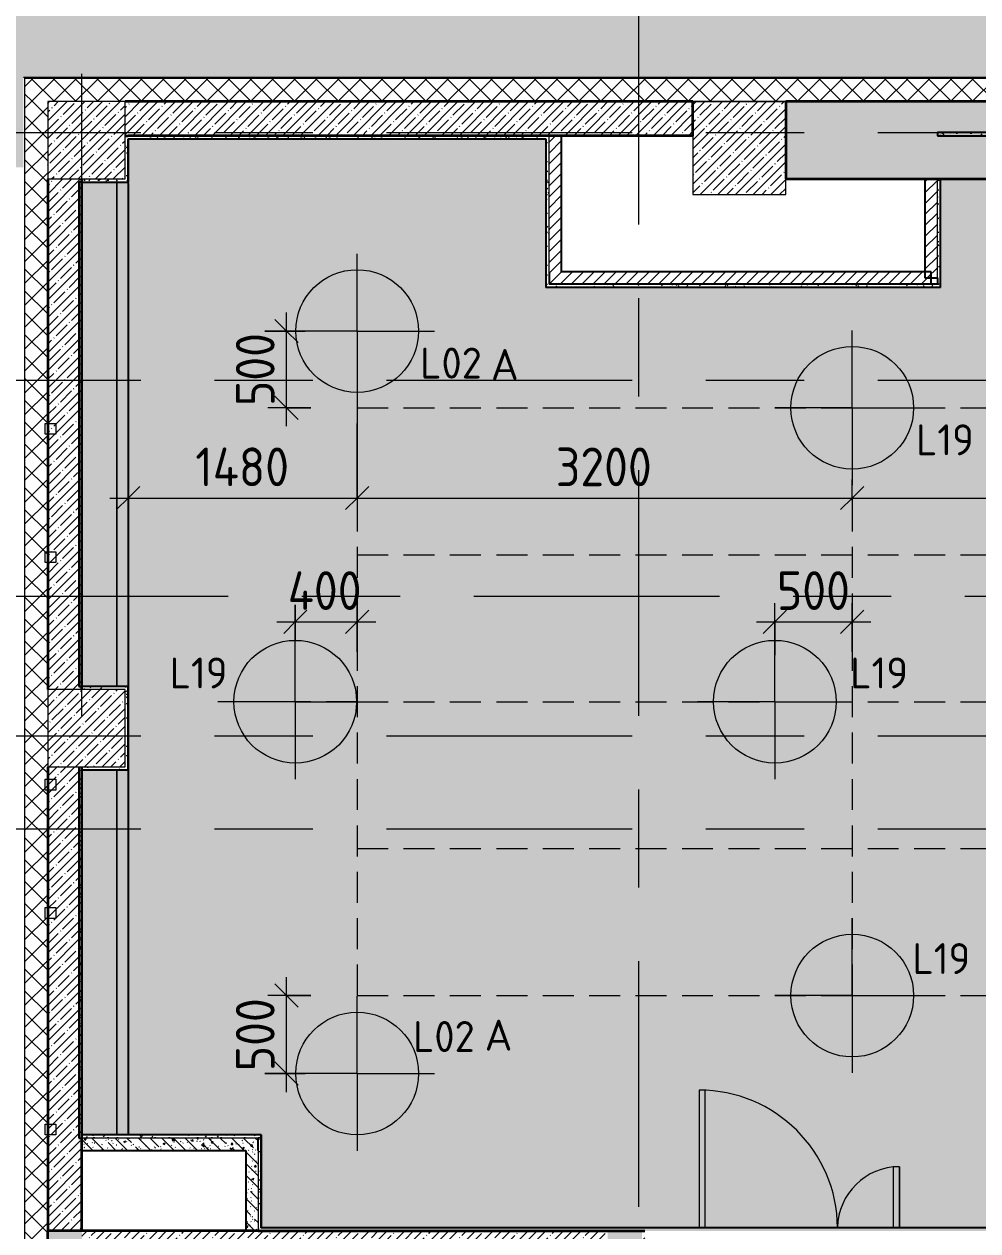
# Model space of a CAD drawing. Header units: millimetres. Extents: x -5524 to 188159, y -8553 to 29000.
# Drawn here: x -263 to 5902, y 7900 to 15701 of the extents above; entities that cross this region are included whole.
import ezdxf

# ---------------------------------------------------------------- set-up
doc = ezdxf.new("R2010")
doc.units = ezdxf.units.MM
doc.linetypes.add('ADSK_Штрих_ш2 п1', pattern=[300, 200, -100])
doc.linetypes.add('Осевая', pattern=[3175, 635, -476.25, 1587.5, -476.25])
for name, color, linetype, lineweight in [('A-ANNO-DIMS', 7, 'Continuous', 9), ('A-ANNO-DIMS-100', 7, 'Continuous', 9), ('A-DETL', 7, 'Continuous', 9), ('A-DETL-1', 7, 'ADSK_Штрих_ш2 п1', 9), ('A-DETL-GENF', 7, 'Continuous', 9), ('A-DOOR', 7, 'Continuous', 9), ('A-GLAZ', 7, 'Continuous', 9), ('A-GLAZ-1', 7, 'Continuous', 13), ('A-WALL', 7, 'Continuous', 9), ('E-LITE-EQPM-IDEN', 7, 'Continuous', 9), ('I-WALL', 7, 'Continuous', 9), ('S-COLS', 7, 'Continuous', 9), ('Оси', 7, 'Continuous', 9), ('Оси-2', 7, 'Осевая', 9)]:
    doc.layers.add(name, color=color, linetype=linetype, lineweight=lineweight)
for name, color, linetype, lineweight, true_color in [('A-ANNO-NOTE', 1, 'Continuous', 9, 0xff0000), ('A-CLNG-1', 7, 'Continuous', 9, 0xc0c0c0), ('A-DETL-GENF-1', 7, 'Continuous', 9, 0xfafafa), ('A-WALL-1', 254, 'Continuous', 25, 0xbebebe), ('A-WALL-2', 254, 'Continuous', 13, 0xbebebe), ('A-WALL-3', 254, 'Continuous', 35, 0xbebebe), ('A-WALL-5', 7, 'Continuous', 35, 0x3c3c3c), ('A-WALL-FNSH-2', 254, 'Continuous', 13, 0xbebebe), ('G-ANNO-TEXT-1', 1, 'Continuous', 9, 0xff0000)]:
    doc.layers.add(name, color=color, linetype=linetype, lineweight=lineweight, true_color=true_color)
doc.layers.add('A-CLNG-PATT-1', color=7, linetype='Continuous', lineweight=9, transparency=1)
doc.styles.add('GOST Common', font='GOST_Common.ttf', dxfattribs={"height": 200})
doc.styles.add('ISOCPEUR', font='isocpeur.ttf', dxfattribs={"width": 0.9, "height": 250})
doc.styles.add('ISOCPEUR_1', font='isocpeur.ttf', dxfattribs={"height": 200})
doc.dimstyles.new('ISO-2_5_0_9К_БОЛЬШОЙ', dxfattribs={"dimscale": 304.8, "dimtxt": 248.995294, "dimasz": 0.492126, "dimexe": 0.393701, "dimexo": 0.984252, "dimgap": 0, "dimtad": 1, "dimdec": 0, "dimrnd": 10, "dimzin": 0, "dimdsep": 46, "dimtxsty": 'ISOCPEUR', "dimblk1": 'OBLIQUE', "dimblk2": 'OBLIQUE', "dimsah": 1, "dimcen": 0.09, "dimdle": 0.393701, "dimazin": 0, "dimtfac": 1, "dimtdec": 4, "dimtix": 1, "dimtmove": 0, "dimatfit": 3, "dimfxl": 1, "dimtvp": 1, "dimtolj": 1, "dimtzin": 0, "dimarcsym": 2})
pattern_1 = [(45, (0, 0), (-70.71068, 70.71068), []), (135, (0, 0), (-70.71068, -70.71068), [])]
pattern_2 = [(45, (0, 0), (-57.02463, 57.02463), []), (45, (57.025, 0), (-57.02463, 57.02463), [100.806, -20.161, 3.353, -16.808])]
pattern_3 = [(135, (0, 0), (-75.4342, -75.4342), [106.68, -17.78, 3.556, -17.78]), (135, (0, 75.39), (-75.4342, -75.4342), []), (50, (0, 0), (127.5292, -11.1576), [13.335, -146.685]), (355, (0, 0), (-24.6697, 133.74), [10.668, -117.348]), (100.451, (10.63, -0.93), (102.8597, 122.5818), [11.333, -124.663]), (46.184, (0, 35.56), (189.7552, -29.4304), [20.002, -220.027]), (96.636, (15.81, 33.1), (166.182, 173.1996), [17, -186.995]), (351.184, (0, 35.56), (166.184, 173.1976), [16.002, -176.022]), (21, (17.78, 26.67), (106.1303, -71.586), [13.335, -146.685]), (326, (17.78, 26.67), (43.2619, 128.9318), [10.668, -117.348]), (71.451, (26.62, 20.7), (149.392, 57.345), [11.333, -124.663]), (37.5, (0, 0), (2.16223, 59.18836), [3.353, -112.573, 3.353, -115.773, -117.792]), (37.5, (0, 0), (2.16223, 59.18836), [-235.052, 3.353, -114.44]), (7.5, (0, 0), (46.77386, 70.12615), [3.353, -64.567, 3.353, -109.906, -44.894]), (7.5, (0, 0), (46.77386, 70.12615), [-181.178, 3.353, -41.542]), (327.5, (-39.65, 0), (94.91367, -4.0101), [3.353, -41.097, 3.353, -135.331, -184.023]), (327.5, (-39.65, 0), (94.91367, -4.0101), [-183.134, 3.353, -180.67]), (317.5, (-57.43, 0), (103.6906, 17.7988), [3.353, -54.432, 3.353, -88.748, -130.683]), (317.5, (-57.43, 0), (103.6906, 17.7988), [-149.885, 3.353, -127.33])]
pattern_4 = [(45, (0, 0), (-35.35534, 35.35534), [])]
pattern_5 = [(0, (0, 0), (121.92, 30.48), [10.058, -81.382, 10.058, -81.382, -487.68]), (0, (0, 0), (121.92, 30.48), [-182.88, 10.058, -172.822, 10.058, -81.382, -213.36]), (0, (0, 0), (121.92, 30.48), [-457.2, 10.058, -50.902, 10.058, -142.342]), (120, (45.72, 15.24), (-87.356454, 90.345817), [10.058, -81.382, 10.058, -81.382, -487.68]), (120, (45.72, 15.24), (-87.356454, 90.345817), [-182.88, 10.058, -172.822, 10.058, -81.382, -213.36]), (120, (45.72, 15.24), (-87.356454, 90.345817), [-457.2, 10.058, -50.902, 10.058, -142.342]), (240, (60.96, 76.2), (-34.563546, -120.825817), [10.058, -81.382, 10.058, -81.382, -487.68]), (240, (60.96, 76.2), (-34.563546, -120.825817), [-182.88, 10.058, -172.822, 10.058, -81.382, -213.36]), (240, (60.96, 76.2), (-34.563546, -120.825817), [-457.2, 10.058, -50.902, 10.058, -142.342])]

# ---------------------------------------------------------------- blocks, each defined once
blk = doc.blocks.new('BSC_Колонна _Прямоугольная - 500х500-V8-План расстановки осветительного оборудования 3 этажа в осях 1-12')
at = {"layer": 'S-COLS'}
h = blk.add_hatch(dxfattribs=at)
h.set_pattern_fill('FP_12', color=256, style=0, pattern_type=2)
h.set_pattern_definition([(45, (-140, -14950), (-57.02463, 57.02463), []), (45, (-82.975, -14950), (-57.02463, 57.02463), [100.806, -20.161, 3.353, -16.808])])
h.paths.add_polyline_path([(-250, -250), (250, -250), (250, 250), (-250, 250), (-250, -24.4)])
for p, q in [((250, 250), (-250, 250)), ((-250, 250), (-250, -250)), ((250, -250), (250, 250)), ((-250, -250), (250, -250))]:
    blk.add_line(p, q, dxfattribs=at)
blk = doc.blocks.new('120_Окно_СКБ_1Ст - 120_Окно_СКБ_1Ст 900х2500_h_-V9-План расстановки осветительного оборудования 3 этажа в осях 1-12')
at = {"layer": 'A-GLAZ-1'}
for p, q in [((-450, -127), (-450, -57)), ((-450, -57), (-380, -57)), ((-380, -57), (-380, -127)), ((380, -127), (380, -57)), ((380, -57), (450, -57)), ((450, -57), (450, -127)), ((-380, -127), (-450, -127)), ((450, -127), (380, -127))]:
    blk.add_line(p, q, dxfattribs=at)
blk = doc.blocks.new('120_Окно_СКБ_2Ст - 120_Окно_СКБ_2Ст 2300х2500 _мал створка справа_-22272277-План расстановки осветительного оборудования 3 этажа в осях 1-12')
at = {"layer": 'A-GLAZ-1'}
for p, q in [((-1150, -127), (-1150, -57)), ((-1150, -57), (-1080, -57)), ((-1080, -57), (-1080, -127)), ((250, -127), (250, -57)), ((250, -57), (320, -57)), ((320, -57), (320, -127)), ((1080, -127), (1080, -57)), ((1080, -57), (1150, -57)), ((1150, -57), (1150, -127)), ((-1080, -127), (-1150, -127)), ((320, -127), (250, -127)), ((1150, -127), (1080, -127))]:
    blk.add_line(p, q, dxfattribs=at)
blk = doc.blocks.new('BSC_Колонна _Прямоугольная - 500х500-V45-План расстановки осветительного оборудования 3 этажа в осях 1-12')
at = {"layer": 'S-COLS'}
h = blk.add_hatch(dxfattribs=at)
h.set_pattern_fill('FP_27', color=256, style=0, pattern_type=2)
h.set_pattern_definition([(45, (-140, -11150), (-57.0246, 57.0246), []), (45, (-82.975, -11150), (-57.0246, 57.0246), [100.806, -20.161, 3.353, -16.808])])
h.paths.add_polyline_path([(-250, -250), (250, -250), (250, 250), (-250, 250)])
for p, q in [((250, 250), (-250, 250)), ((-250, 250), (-250, -250)), ((250, -250), (250, 250)), ((-250, -250), (250, -250))]:
    blk.add_line(p, q, dxfattribs=at)
blk = doc.blocks.new('Дверь_Витражная_остекление_ - ДВН_ДАО_Главный вход_1200 в свету-V48-План расстановки осветительного оборудования 3 этажа в осях 1-12')
at = {"layer": 'A-DETL-GENF'}
for p, q in [((-607.5, 925), (-647.5, 925)), ((-647.5, 925), (-647.5, 36)), ((-607.5, 36), (-607.5, 925)), ((647.5, 430), (607.5, 430)), ((607.5, 430), (607.5, 36)), ((647.5, 36), (647.5, 430))]:
    blk.add_line(p, q, dxfattribs=at)
at = {"layer": 'A-DOOR'}
for p, q in [((-647.5, 925), (-647.5, 36)), ((647.5, 430), (647.5, 36))]:
    blk.add_line(p, q, dxfattribs=at)
for centre, radius, start, end in [((-647.5, 30), 895, 0.38541, 90), ((647.5, 30), 400, 90, 179.13502)]:
    blk.add_arc(centre, radius, start, end, dxfattribs=at)
blk = doc.blocks.new('Зашивка приборов отопления35 - Зашивка приборов отопления-33324623-План расстановки осветительного оборудования 3 этажа в осях 1-12')
at = {"layer": 'A-WALL'}
for p, q in [((37447.8, 26567.4), (37447.8, 26792.4)), ((34189.8, 26567.4), (37447.8, 26567.4)), ((37447.8, 26567.4), (34189.8, 26567.4)), ((37447.8, 26492.4), (37447.8, 26567.4)), ((34187.8, 26492.4), (34189.8, 26492.4)), ((34189.8, 26492.4), (37447.8, 26492.4))]:
    blk.add_line(p, q, dxfattribs=at)
blk = doc.blocks.new('Зашивка приборов отопления36 - Зашивка приборов отопления-33324807-План расстановки осветительного оборудования 3 этажа в осях 1-12')
at = {"layer": 'A-WALL'}
for p, q in [((34189.8, 26567.4), (36547.8, 26567.4)), ((36545.1, 26567.4), (34189.8, 26567.4)), ((36545.1, 26492.7), (36545.1, 26567.4)), ((34189.8, 26492.4), (36545.1, 26492.4))]:
    blk.add_line(p, q, dxfattribs=at)
blk = doc.blocks.new('DIMBLOCK1-План расстановки осветительного оборудования 3 этажа в осях 1-12')
at = {"layer": 'A-ANNO-DIMS-100'}
for p, q in [((1889.8, 13119.6), (1889.8, 12517.4)), ((1889.8, 12637.4), (1889.8, 13119.6)), ((410, 12139.8), (410, 12757.4)), ((290, 12637.4), (1889.8, 12637.4)), ((410, 12637.4), (410, 12139.8))]:
    blk.add_line(p, q, dxfattribs=at)
at = {"layer": 'A-ANNO-DIMS-100', "lineweight": 20}
for p, q in [((410, 12637.4), (485, 12712.4)), ((1889.8, 12637.4), (1964.8, 12712.4)), ((410, 12637.4), (335, 12562.4)), ((1889.8, 12637.4), (1814.8, 12562.4))]:
    blk.add_line(p, q, dxfattribs=at)
at = {"layer": 'A-ANNO-DIMS-100', "color": 0, "insert": (843.5, 12964), "char_height": 250, "width": 735.494, "attachment_point": 1, "line_spacing_factor": 1.149209, "style": 'ISOCPEUR'}
blk.add_mtext('1480', dxfattribs=at)
blk = doc.blocks.new('_Oblique')
at = {"color": 0, "linetype": 'ByBlock', "lineweight": -2}
blk.add_line((-0.5, -0.5), (0.5, 0.5), dxfattribs=at)
blk = doc.blocks.new('DIMBLOCK2-План расстановки осветительного оборудования 3 этажа в осях 1-12')
at = {"layer": 'A-ANNO-DIMS-100'}
for p, q in [((1889.8, 13119.6), (1889.8, 12517.4)), ((1889.8, 12637.4), (1889.8, 13119.6)), ((5090, 12623.5), (5090, 12757.4)), ((1889.8, 12637.4), (5090, 12637.4)), ((5090, 12637.4), (5090, 12623.5))]:
    blk.add_line(p, q, dxfattribs=at)
at = {"layer": 'A-ANNO-DIMS-100', "lineweight": 20}
for p, q in [((1889.8, 12637.4), (1964.8, 12712.4)), ((5090, 12637.4), (5165, 12712.4)), ((1889.8, 12637.4), (1814.8, 12562.4)), ((5090, 12637.4), (5015, 12562.4))]:
    blk.add_line(p, q, dxfattribs=at)
at = {"layer": 'A-ANNO-DIMS-100', "color": 0, "insert": (3173.9, 12964), "char_height": 250, "width": 758.478, "attachment_point": 1, "line_spacing_factor": 1.149209, "style": 'ISOCPEUR'}
blk.add_mtext('3200', dxfattribs=at)
blk = doc.blocks.new('DIMBLOCK3-План расстановки осветительного оборудования 3 этажа в осях 1-12')
at = {"layer": 'A-ANNO-DIMS-100'}
for p, q in [((5090, 12623.5), (5090, 12757.4)), ((8290, 12623.5), (8290, 12757.4)), ((5090, 12637.4), (8290, 12637.4)), ((5090, 12637.4), (5090, 12623.5)), ((8290, 12637.4), (8290, 12623.5))]:
    blk.add_line(p, q, dxfattribs=at)
at = {"layer": 'A-ANNO-DIMS-100', "lineweight": 20}
for p, q in [((5090, 12637.4), (5165, 12712.4)), ((8290, 12637.4), (8365, 12712.4)), ((5090, 12637.4), (5015, 12562.4)), ((8290, 12637.4), (8215, 12562.4))]:
    blk.add_line(p, q, dxfattribs=at)
at = {"layer": 'A-ANNO-DIMS-100', "color": 0, "insert": (6374, 12964), "char_height": 250, "width": 758.478, "attachment_point": 1, "line_spacing_factor": 1.149209, "style": 'ISOCPEUR'}
blk.add_mtext('3200', dxfattribs=at)
blk = doc.blocks.new('DIMBLOCK88-План расстановки осветительного оборудования 3 этажа в осях 1-12')
at = {"layer": 'A-ANNO-DIMS-100'}
for p, q in [((1489.8, 11946.4), (1489.8, 11717.4)), ((1489.8, 11837.4), (1489.8, 11946.4)), ((1889.8, 11643.5), (1889.8, 11957.4)), ((1369.8, 11837.4), (2009.8, 11837.4)), ((1889.8, 11837.4), (1889.8, 11643.5))]:
    blk.add_line(p, q, dxfattribs=at)
at = {"layer": 'A-ANNO-DIMS-100', "lineweight": 20}
for p, q in [((1489.8, 11837.4), (1564.8, 11912.4)), ((1889.8, 11837.4), (1964.8, 11912.4)), ((1489.8, 11837.4), (1414.8, 11762.4)), ((1889.8, 11837.4), (1814.8, 11762.4))]:
    blk.add_line(p, q, dxfattribs=at)
at = {"layer": 'A-ANNO-DIMS-100', "color": 0, "insert": (1440.8, 12164), "char_height": 250, "width": 597.589, "attachment_point": 1, "line_spacing_factor": 1.149209, "style": 'ISOCPEUR'}
blk.add_mtext('400', dxfattribs=at)
blk = doc.blocks.new('DIMBLOCK89-План расстановки осветительного оборудования 3 этажа в осях 1-12')
at = {"layer": 'A-ANNO-DIMS-100'}
for p, q in [((4590, 11621), (4590, 11957.4)), ((5090, 11643.5), (5090, 11957.4)), ((4470, 11837.4), (5210, 11837.4)), ((4590, 11837.4), (4590, 11621)), ((5090, 11837.4), (5090, 11643.5))]:
    blk.add_line(p, q, dxfattribs=at)
at = {"layer": 'A-ANNO-DIMS-100', "lineweight": 20}
for p, q in [((4590, 11837.4), (4665, 11912.4)), ((5090, 11837.4), (5165, 11912.4)), ((4590, 11837.4), (4515, 11762.4)), ((5090, 11837.4), (5015, 11762.4))]:
    blk.add_line(p, q, dxfattribs=at)
at = {"layer": 'A-ANNO-DIMS-100', "color": 0, "insert": (4603, 12164), "char_height": 250, "width": 568.858, "attachment_point": 1, "line_spacing_factor": 1.149209, "style": 'ISOCPEUR'}
blk.add_mtext('500', dxfattribs=at)
blk = doc.blocks.new('DIMBLOCK93-План расстановки осветительного оборудования 3 этажа в осях 1-12')
at = {"layer": 'A-ANNO-DIMS-100'}
for p, q in [((1432.6, 8797.1), (1432.6, 9541)), ((1589.8, 9421), (1312.6, 9421)), ((1432.6, 9421), (1589.8, 9421)), ((1292.3, 8917.1), (1552.6, 8917.1)), ((1432.6, 8917.1), (1292.3, 8917.1))]:
    blk.add_line(p, q, dxfattribs=at)
at = {"layer": 'A-ANNO-DIMS-100', "lineweight": 20}
for p, q in [((1432.6, 9421), (1357.6, 9496)), ((1432.6, 9421), (1507.6, 9346)), ((1432.6, 8917.1), (1357.6, 8992.1)), ((1432.6, 8917.1), (1507.6, 8842.1))]:
    blk.add_line(p, q, dxfattribs=at)
at = {"layer": 'A-ANNO-DIMS-100', "color": 0, "insert": (1106, 8932), "char_height": 250, "width": 568.858, "attachment_point": 1, "rotation": 90, "line_spacing_factor": 1.149209, "style": 'ISOCPEUR'}
blk.add_mtext('500', dxfattribs=at)
blk = doc.blocks.new('DIMBLOCK94-План расстановки осветительного оборудования 3 этажа в осях 1-12')
at = {"layer": 'A-ANNO-DIMS-100'}
for p, q in [((1432.6, 13101), (1432.6, 13837.1)), ((1292.3, 13717.1), (1552.6, 13717.1)), ((1432.6, 13717.1), (1292.3, 13717.1)), ((1589.8, 13221), (1312.6, 13221)), ((1432.6, 13221), (1589.8, 13221))]:
    blk.add_line(p, q, dxfattribs=at)
at = {"layer": 'A-ANNO-DIMS-100', "lineweight": 20}
for p, q in [((1432.6, 13717.1), (1357.6, 13792.1)), ((1432.6, 13717.1), (1507.6, 13642.1)), ((1432.6, 13221), (1357.6, 13296)), ((1432.6, 13221), (1507.6, 13146))]:
    blk.add_line(p, q, dxfattribs=at)
at = {"layer": 'A-ANNO-DIMS-100', "color": 0, "insert": (1106, 13232), "char_height": 250, "width": 568.858, "attachment_point": 1, "rotation": 90, "line_spacing_factor": 1.149209, "style": 'ISOCPEUR'}
blk.add_mtext('500', dxfattribs=at)

msp = doc.modelspace()

# ---------------------------------------------------------------- hatches: boundary and pattern name
at = {"layer": 'A-CLNG-PATT-1'}
h = msp.add_hatch(color=256, dxfattribs=at)
h.paths.add_polyline_path([(37878.2, 7921), (38037.1, 7921), (38037.1, 10679), (37969, 10679), (37969, 11221), (38037.1, 11221), (38037.1, 11545.1), (37907.7, 11609.9), (38037.1, 11674.6), (38037.1, 14979), (33631, 14979), (33631, 14579), (32989, 14579), (32989, 14959), (31782.2, 14959), (31782.2, 13759), (20231, 13759), (20231, 10879), (12939.3, 10879), (12939.3, 14700), (6781, 14699.8), (6781, 14579), (6139, 14579), (6139, 14700), (5661, 14699.5), (5661, 13999), (3109, 13999), (3109, 14959), (411, 14959), (411, 14679), (111, 14679), (111, 11421), (411, 11421), (411, 10879), (111, 10879), (111, 8521), (1271, 8521), (1271, 7921), (37208.4, 7921)])
h.paths.add_polyline_path([(19526.6, 8048), (19526.6, 9209.9), (19552, 9209.9), (19552, 8048)])
h.paths.add_polyline_path([(15326.6, 8048), (15326.6, 9209.9), (15352, 9209.9), (15352, 8048)])
h.paths.add_polyline_path([(17752, 9548), (17726.6, 9548), (17726.6, 10709.9), (17752, 10709.9), (17752, 9897.4)])
h.paths.add_polyline_path([(13711.6, 9548), (13711.6, 10709.9), (13737, 10709.9), (13737, 9548)])
at = {"layer": 'A-DETL-GENF-1'}
msp.add_hatch(color=256, dxfattribs=at).paths.add_polyline_path([(-268, 14774.9), (-268, 15358), (38207.7, 15358), (38207.7, 23799.7), (38548, 23799.7), (38548, 23888.3), (33928.1, 23888.3), (33928.1, 27398.1), (-2409.1, 27398.1), (-2409.1, 14774.9), (-300.5, 14774.9)])
at = {"layer": 'A-WALL'}
h = msp.add_hatch(dxfattribs=at)
h.set_pattern_fill('FP_8', color=256, style=0, pattern_type=2)
h.set_pattern_definition(pattern_1)
h.paths.add_polyline_path([(38045.6, 15200), (38207.7, 15200), (38207.7, 15350), (17234, 15350), (17234, 15231.5), (17240, 15231.5), (17240, 15200), (37878.2, 15200)])
h.paths.add_polyline_path([(16404.4, 15200), (16404.4, 15231.5), (16410.4, 15231.5), (16410.4, 15350), (-260, 15350), (-260, 15200), (16277.1, 15200)])
h.paths.add_polyline_path([(16946.9, 15204), (17171, 15204), (17171, 15256), (16473.4, 15256), (16473.4, 15204), (16779.4, 15204)])
h.paths.add_polyline_path([(17114.3, 15274), (17171, 15274), (17171, 15326), (16473.4, 15326), (16473.4, 15274), (16946.9, 15274)])
h.paths.add_polyline_path([(16473.4, 15344), (17171, 15344), (17171, 15350), (16473.4, 15350)])
h = msp.add_hatch(dxfattribs=at)
h.set_pattern_fill('FP_8', color=256, style=0, pattern_type=2)
h.set_pattern_definition(pattern_1)
h.paths.add_polyline_path([(-260, -100), (-110, -100), (-110, 15200), (-260, 15200), (-260, 4373.8)])
at = {"layer": 'I-WALL'}
h = msp.add_hatch(dxfattribs=at)
h.set_pattern_fill('FP_9', color=256, style=0, pattern_type=2)
h.set_pattern_definition(pattern_2)
h.paths.add_polyline_path([(4060, 14980), (4060, 15200), (390, 15200), (390, 14980), (3718.3, 14980)])
h = msp.add_hatch(dxfattribs=at)
h.set_pattern_fill('FP_9', color=256, style=0, pattern_type=2)
h.set_pattern_definition(pattern_2)
h.paths.add_polyline_path([(12941.3, 14700), (13710, 14700), (13710, 15200), (4660, 15200), (4660, 14700), (12425.7, 14700)])
h = msp.add_hatch(dxfattribs=at)
h.set_pattern_fill('FP_30', color=256, style=0, pattern_type=2)
h.set_pattern_definition(pattern_5)
h.paths.add_polyline_path([(390, 14700), (410, 14700), (410, 14980), (390, 14980), (390, 14925.6)])
h = msp.add_hatch(dxfattribs=at)
h.set_pattern_fill('FP_30', color=256, style=0, pattern_type=2)
h.set_pattern_definition(pattern_5)
h.paths.add_polyline_path([(3110, 14960), (3130, 14960), (3130, 14980), (410, 14980), (410, 14960), (1039.1, 14960)])
h = msp.add_hatch(dxfattribs=at)
h.set_pattern_fill('FP_19', color=256, style=0, pattern_type=2)
h.set_pattern_definition(pattern_4)
h.paths.add_polyline_path([(3210, 14100), (3210, 14980), (3130, 14980), (3130, 14100)])
h = msp.add_hatch(dxfattribs=at)
h.set_pattern_fill('FP_30', color=256, style=0, pattern_type=2)
h.set_pattern_definition(pattern_5)
h.paths.add_polyline_path([(6140, 14980), (6160, 14980), (6160, 15000), (5640, 15000), (5640, 14980)])
h = msp.add_hatch(dxfattribs=at)
h.set_pattern_fill('FP_30', color=256, style=0, pattern_type=2)
h.set_pattern_definition(pattern_5)
h.paths.add_polyline_path([(3130, 14000), (3130, 14960), (3110, 14960), (3110, 14000)])
h = msp.add_hatch(dxfattribs=at)
h.set_pattern_fill('FP_9', color=256, style=0, pattern_type=2)
h.set_pattern_definition(pattern_2)
h.paths.add_polyline_path([(110, 7900), (110, 10900), (-110, 10900), (-110, 7900)])
h.paths.add_polyline_path([(110, 11400), (110, 14700), (-110, 14700), (-110, 11400)])
h = msp.add_hatch(dxfattribs=at)
h.set_pattern_fill('FP_30', color=256, style=0, pattern_type=2)
h.set_pattern_definition(pattern_5)
h.paths.add_polyline_path([(90, 11420), (110, 11420), (110, 14680), (90, 14680), (90, 11760)])
h = msp.add_hatch(dxfattribs=at)
h.set_pattern_fill('FP_30', color=256, style=0, pattern_type=2)
h.set_pattern_definition(pattern_5)
h.paths.add_polyline_path([(369.3, 14680), (410, 14680), (410, 14700), (110, 14700), (110, 14680)])
h = msp.add_hatch(dxfattribs=at)
h.set_pattern_fill('FP_19', color=256, style=0, pattern_type=2)
h.set_pattern_definition(pattern_4)
h.paths.add_polyline_path([(5640, 14060), (5640, 14700), (5560, 14700), (5560, 14060)])
h = msp.add_hatch(dxfattribs=at)
h.set_pattern_fill('FP_30', color=256, style=0, pattern_type=2)
h.set_pattern_definition(pattern_5)
h.paths.add_polyline_path([(5660, 14020), (5660, 14700), (5640, 14700), (5640, 14020)])
h = msp.add_hatch(dxfattribs=at)
h.set_pattern_fill('FP_19', color=256, style=0, pattern_type=2)
h.set_pattern_definition(pattern_4)
h.paths.add_polyline_path([(5600, 14020), (5600, 14100), (3130, 14100), (3130, 14020), (3718.3, 14020)])
h = msp.add_hatch(dxfattribs=at)
h.set_pattern_fill('FP_30', color=256, style=0, pattern_type=2)
h.set_pattern_definition(pattern_5)
h.paths.add_polyline_path([(5660, 14000), (5660, 14020), (3130, 14020), (3130, 14000), (3718.3, 14000)])
h = msp.add_hatch(dxfattribs=at)
h.set_pattern_fill('FP_30', color=256, style=0, pattern_type=2)
h.set_pattern_definition(pattern_5)
h.paths.add_polyline_path([(110, 11400), (390, 11400), (390, 11420), (110, 11420)])
h = msp.add_hatch(dxfattribs=at)
h.set_pattern_fill('FP_30', color=256, style=0, pattern_type=2)
h.set_pattern_definition(pattern_5)
h.paths.add_polyline_path([(390, 10900), (410, 10900), (410, 11420), (390, 11420), (390, 11400)])
h = msp.add_hatch(dxfattribs=at)
h.set_pattern_fill('FP_30', color=256, style=0, pattern_type=2)
h.set_pattern_definition(pattern_5)
h.paths.add_polyline_path([(90, 8500), (110, 8500), (110, 10900), (90, 10900), (90, 8594.5)])
h = msp.add_hatch(dxfattribs=at)
h.set_pattern_fill('FP_30', color=256, style=0, pattern_type=2)
h.set_pattern_definition(pattern_5)
h.paths.add_polyline_path([(110, 10880), (410, 10880), (410, 10900), (110, 10900)])
h = msp.add_hatch(dxfattribs=at)
h.set_pattern_fill('FP_30', color=256, style=0, pattern_type=2)
h.set_pattern_definition(pattern_5)
h.paths.add_polyline_path([(1250, 8500), (1250, 8520), (110, 8520), (110, 8500), (1039.1, 8500)])
h = msp.add_hatch(dxfattribs=at)
h.set_pattern_fill('FP_30', color=256, style=0, pattern_type=2)
h.set_pattern_definition(pattern_5)
h.paths.add_polyline_path([(1250, 7920), (1270, 7920), (1270, 8520), (1250, 8520), (1250, 8420)])
h = msp.add_hatch(dxfattribs=at)
h.set_pattern_fill('FP_14', color=256, style=0, pattern_type=2)
h.set_pattern_definition(pattern_3)
h.paths.add_polyline_path([(1170, 8420), (1250, 8420), (1250, 8500), (110, 8500), (110, 8420), (1039.1, 8420)])
h = msp.add_hatch(dxfattribs=at)
h.set_pattern_fill('FP_14', color=256, style=0, pattern_type=2)
h.set_pattern_definition(pattern_3)
h.paths.add_polyline_path([(1250, 7900), (1250, 8420), (1170, 8420), (1170, 7900)])
h = msp.add_hatch(dxfattribs=at)
h.set_pattern_fill('FP_9', color=256, style=0, pattern_type=2)
h.set_pattern_definition(pattern_2)
h.paths.add_polyline_path([(110, -100), (110, 7900), (-110, 7900), (-110, -100)])
h = msp.add_hatch(dxfattribs=at)
h.set_pattern_fill('FP_9', color=256, style=0, pattern_type=2)
h.set_pattern_definition(pattern_2)
h.paths.add_polyline_path([(3750, 7680), (3750, 7900), (3730, 7900), (3730, 7680)])
h.paths.add_polyline_path([(3510, 7680), (3510, 7900), (110, 7900), (110, 7680), (3357.5, 7680)])
h = msp.add_hatch(dxfattribs=at)
h.set_pattern_fill('FP_30', color=256, style=0, pattern_type=2)
h.set_pattern_definition(pattern_5)
h.paths.add_polyline_path([(38037.1, 7900), (38037.1, 7920), (1250, 7920), (1250, 7900), (37990, 7900)])
h = msp.add_hatch(dxfattribs=at)
h.set_pattern_fill('FP_9', color=256, style=0, pattern_type=2)
h.set_pattern_definition(pattern_2)
h.paths.add_polyline_path([(3510, -100), (3730, -100), (3730, 7900), (3510, 7900), (3510, 120)])
at = {"layer": 'S-COLS'}
h = msp.add_hatch(dxfattribs=at)
h.set_pattern_fill('FP_9', color=256, style=0, pattern_type=2)
h.set_pattern_definition(pattern_2)
h.paths.add_polyline_path([(4060, 14600), (4660, 14600), (4660, 15200), (4060, 15200), (4060, 14925.6)])

# ---------------------------------------------------------------- linework, layer by layer
at = {"layer": 'A-ANNO-NOTE'}
for p, q in [((1889.8, 13717.1), (1889.8, 14217.1)), ((1889.8, 13717.1), (1389.8, 13717.1)), ((1889.8, 13717.1), (1889.8, 13217.1)), ((1889.8, 13717.1), (2389.8, 13717.1)), ((5090, 13221), (5090, 13721)), ((5090, 13221), (4590, 13221)), ((5090, 13221), (5090, 12721)), ((5090, 13221), (5590, 13221)), ((1489.8, 11321), (1489.8, 11821)), ((4590, 11321), (4590, 11821)), ((1489.8, 11321), (989.8, 11321)), ((1489.8, 11321), (1489.8, 10821)), ((1489.8, 11321), (1989.8, 11321)), ((4590, 11321), (4090, 11321)), ((4590, 11321), (4590, 10821)), ((4590, 11321), (5090, 11321)), ((5090, 9421), (5090, 9921)), ((1889.8, 8917.1), (1889.8, 9417.1)), ((5090, 9421), (4590, 9421)), ((5090, 9421), (5090, 8921)), ((5090, 9421), (5590, 9421)), ((1889.8, 8917.1), (1389.8, 8917.1)), ((1889.8, 8917.1), (1889.8, 8417.1)), ((1889.8, 8917.1), (2389.8, 8917.1))]:
    msp.add_line(p, q, dxfattribs=at)
for centre in [(1889.8, 13717.1), (5090, 13221), (1489.8, 11321), (4590, 11321), (5090, 9421), (1889.8, 8917.1)]:
    msp.add_circle(centre, 396.5, dxfattribs=at)
at = {"layer": 'A-CLNG-1'}
for p, q in [((111, 10879), (411, 10879)), ((1271, 7921), (38037.4, 7921)), ((1271, 7921), (1271, 7921))]:
    msp.add_line(p, q, dxfattribs=at)
at = {"layer": 'A-DETL'}
msp.add_line((-268, 15358), (38207.7, 15358), dxfattribs=at)
at = {"layer": 'A-DETL-1'}
for p, q in [((1889.8, 13221), (11490, 13221)), ((1889.8, 13221), (1889.8, 9421)), ((5090, 13221), (5090, 9421)), ((1889.8, 12271), (11490, 12271)), ((1889.8, 11321), (1489.8, 11321)), ((1889.8, 11321), (11490, 11321)), ((1889.8, 10371), (11490, 10371)), ((1889.8, 9421), (11530.4, 9421))]:
    msp.add_line(p, q, dxfattribs=at)
at = {"layer": 'A-WALL'}
for p, q in [((-260, 15350), (-260, -250)), ((16410.4, 15350), (-260, 15350)), ((3130, 14100), (3130, 14980)), ((5640, 14060), (5640, 14700)), ((1250, 8500), (110, 8500)), ((1250, 8420), (1250, 7900))]:
    msp.add_line(p, q, dxfattribs=at)
at = {"layer": 'A-WALL-1'}
for p, q in [((3210, 14100), (3210, 14980)), ((6160, 15000), (5640, 15000)), ((5640, 15000), (5640, 14980)), ((5640, 14980), (6140, 14980)), ((410, 14680), (410, 14960)), ((410, 14960), (3110, 14960)), ((3110, 14960), (3110, 14000)), ((90, 14680), (90, 11420)), ((110, 14680), (90, 14680)), ((110, 11420), (110, 14680)), ((110, 14680), (410, 14680)), ((5560, 14700), (5560, 14060)), ((5660, 14000), (5660, 14700)), ((3130, 14100), (3130, 14020)), ((5600, 14100), (3210, 14100)), ((5560, 14060), (5640, 14060)), ((5600, 14020), (5600, 14100)), ((5640, 14060), (5640, 14020)), ((3110, 14000), (5660, 14000)), ((5640, 14020), (3130, 14020)), ((90, 11420), (110, 11420)), ((410, 11420), (110, 11420)), ((410, 10880), (410, 11420)), ((90, 10900), (90, 8500)), ((110, 8520), (110, 10880)), ((110, 10880), (410, 10880)), ((1270, 8520), (110, 8520)), ((1270, 7920), (1270, 8520)), ((90, 8500), (110, 8500)), ((1250, 8420), (1250, 8500)), ((110, 8420), (1170, 8420)), ((1170, 8420), (1170, 7900)), ((38037.4, 7920), (1270, 7920))]:
    msp.add_line(p, q, dxfattribs=at)
at = {"layer": 'A-WALL-2'}
for p, q in [((390, 15200), (4660, 15200)), ((-110, 11400), (-110, 14700)), ((-110, 7900), (-110, 10900))]:
    msp.add_line(p, q, dxfattribs=at)
at = {"layer": 'A-WALL-3'}
for p, q in [((13710, 15200), (4660, 15200)), ((4660, 15200), (4660, 14700)), ((4060, 14980), (410, 14980)), ((-110, 14700), (-110, 14680)), ((4660, 14700), (13710, 14700)), ((-110, -100), (-110, 7900)), ((1250, 7900), (3750, 7900))]:
    msp.add_line(p, q, dxfattribs=at)
at = {"layer": 'A-WALL-5'}
for p, q in [((4060, 15200), (390, 15200)), ((4060, 14980), (4060, 15200)), ((390, 14980), (410, 14980)), ((-110, 14680), (-110, 11400)), ((110, 11400), (110, 14700)), ((-110, 10900), (-110, 7900)), ((110, 7900), (110, 10900)), ((1250, 7900), (-110, 7900))]:
    msp.add_line(p, q, dxfattribs=at)
at = {"layer": 'A-WALL-FNSH-2'}
msp.add_line((16410.4, 15353), (-263, 15353), dxfattribs=at)
at = {"layer": 'I-WALL'}
for p, q in [((3109, 14959), (411, 14959)), ((411, 14959), (411, 14679)), ((3109, 13999), (3109, 14959)), ((411, 14679), (111, 14679)), ((111, 14679), (111, 11421)), ((410, 11421), (410, 14670.5)), ((411, 14670.5), (410, 14670.5)), ((411, 14670.5), (411, 8521)), ((5661, 14700), (5661, 13999)), ((5661, 13999), (3109, 13999)), ((4560, 13999), (4560, 14000)), ((5560, 13999), (5560, 14000)), ((111, 13120), (110, 13120)), ((110, 12220), (111, 12220)), ((111, 11421), (411, 11421)), ((111, 10879), (111, 8521)), ((410, 8521), (410, 10879)), ((111, 10820), (110, 10820)), ((111, 8521), (1271, 8521)), ((1271, 8521), (1271, 7921)), ((4030, 7920), (4030, 7921))]:
    msp.add_line(p, q, dxfattribs=at)
at = {"layer": 'S-COLS'}
for p, q in [((4660, 15200), (4060, 15200)), ((4060, 15200), (4060, 14600)), ((4660, 14600), (4660, 15200)), ((4060, 14600), (4660, 14600))]:
    msp.add_line(p, q, dxfattribs=at)
at = {"layer": 'Оси'}
msp.add_line((110, 12880), (110, 15380), dxfattribs=at)
at = {"layer": 'Оси-2'}
for p, q in [((3710, 593.7), (3710, 24898.1)), ((-2206.6, 15000), (35660, 15000)), ((-2206.6, 13400), (35660, 13400)), ((110, 593.7), (110, 12880)), ((8517.2, 12000), (-2206.6, 12000)), ((-2206.6, 11100), (36260, 11100)), ((-2206.6, 10500), (36260, 10500))]:
    msp.add_line(p, q, dxfattribs=at)

# ---------------------------------------------------------------- block references
at = {"layer": 'A-DOOR'}
msp.add_blockref('Дверь_Витражная_остекление_ - ДВН_ДАО_Главный вход_1200 в свету-V48-План расстановки осветительного оборудования 3 этажа в осях 1-12', (4747.5, 7885), dxfattribs=at)
at = {"layer": 'A-GLAZ', "rotation": 89.99999999999991}
for name, p in [('120_Окно_СКБ_1Ст - 120_Окно_СКБ_1Ст 900х2500_h_-V9-План расстановки осветительного оборудования 3 этажа в осях 1-12', (-185, 12670)), ('120_Окно_СКБ_2Ст - 120_Окно_СКБ_2Ст 2300х2500 _мал створка справа_-22272277-План расстановки осветительного оборудования 3 этажа в осях 1-12', (-185, 9670))]:
    msp.add_blockref(name, p, dxfattribs=at)
at = {"layer": 'A-WALL', "rotation": 89.99999999999993}
for name, p in [('Зашивка приборов отопления35 - Зашивка приборов отопления-33324623-План расстановки осветительного оборудования 3 этажа в осях 1-12', (26903.4, -22768.8)), ('Зашивка приборов отопления36 - Зашивка приборов отопления-33324807-План расстановки осветительного оборудования 3 этажа в осях 1-12', (26903.4, -25668.8))]:
    msp.add_blockref(name, p, dxfattribs=at)
at = {"layer": 'S-COLS'}
for name, p in [('BSC_Колонна _Прямоугольная - 500х500-V8-План расстановки осветительного оборудования 3 этажа в осях 1-12', (140, 14950)), ('BSC_Колонна _Прямоугольная - 500х500-V45-План расстановки осветительного оборудования 3 этажа в осях 1-12', (140, 11150))]:
    msp.add_blockref(name, p, dxfattribs=at)

# ---------------------------------------------------------------- texts
at = {"layer": 'E-LITE-EQPM-IDEN', "char_height": 200, "attachment_point": 1, "style": 'GOST Common'}
for s, insert, width in [('L02', (2297.3, 13609.9), 529.114), ('L19', (5502.6, 13113.8), 472.996), ('L19', (678.2, 11606.7), 472.996), ('L19', (5077.5, 11606.7), 472.996), ('L19', (5479.6, 9760.3), 472.996), ('L02', (2251.3, 9256.4), 529.114)]:
    msp.add_mtext(s, dxfattribs=dict(at, insert=insert, width=width))
at = {"layer": 'G-ANNO-TEXT-1', "char_height": 200, "width": 224.472, "attachment_point": 1, "style": 'ISOCPEUR_1'}
for insert in [(2754.1, 13600.9), (2713.6, 9265.3)]:
    msp.add_mtext('\\fISOCPEUR|b0|i0|c204|p34|;А', dxfattribs=dict(at, insert=insert))

# ---------------------------------------------------------------- dimensions: what is measured, and where the dimension line sits
at = {"layer": 'A-ANNO-DIMS'}
for base, p1, p2, override, picture, middle in [((1432.6, 13717.1), (1889.8, 13221), (1592.3, 13717.1), {"dimpost": '<>', "dimfxl": 578.429571}, 'DIMBLOCK94-План расстановки осветительного оборудования 3 этажа в осях 1-12', (1307.6, 13469)), ((1432.6, 9421), (1592.3, 8917.1), (1889.8, 9421), {"dimpost": '<>', "dimfxl": 585.203208}, 'DIMBLOCK93-План расстановки осветительного оборудования 3 этажа в осях 1-12', (1307.6, 9169))]:
    dim = msp.add_linear_dim(base=base, p1=p1, p2=p2, angle=90, dimstyle='ISO-2_5_0_9К_БОЛЬШОЙ', override=override, dxfattribs=at)
    dim.commit()
    dim.dimension.update_dxf_attribs({"geometry": picture, "text_midpoint": middle})
for base, p1, p2, override, picture, middle in [((1889.8, 12637.4), (410, 11839.8), (1889.8, 13419.6), {"dimpost": '<>', "dimfxl": 2164.632149}, 'DIMBLOCK1-План расстановки осветительного оборудования 3 этажа в осях 1-12', (1149.9, 12762.4)), ((5090, 12637.4), (1889.8, 13419.6), (5090, 12923.5), {"dimpost": '<>', "dimfxl": 3238.390585}, 'DIMBLOCK2-План расстановки осветительного оборудования 3 этажа в осях 1-12', (3489.9, 12762.4)), ((8290, 12637.4), (5090, 12923.5), (8290, 12923.5), {"dimpost": '<>', "dimfxl": 3200}, 'DIMBLOCK3-План расстановки осветительного оборудования 3 этажа в осях 1-12', (6690, 12762.4)), ((1889.8, 11837.4), (1489.8, 11646.4), (1889.8, 11943.5), {"dimpost": '<>', "dimfxl": 498.267181}, 'DIMBLOCK88-План расстановки осветительного оборудования 3 этажа в осях 1-12', (1689.8, 11962.4)), ((5090, 11837.4), (4590, 11321), (5090, 11943.5), {"dimpost": '<>', "dimfxl": 798.428199}, 'DIMBLOCK89-План расстановки осветительного оборудования 3 этажа в осях 1-12', (4840, 11962.4))]:
    dim = msp.add_linear_dim(base=base, p1=p1, p2=p2, dimstyle='ISO-2_5_0_9К_БОЛЬШОЙ', override=override, dxfattribs=at)
    dim.commit()
    dim.dimension.update_dxf_attribs({"geometry": picture, "text_midpoint": middle})

doc.saveas('drawing.dxf')
